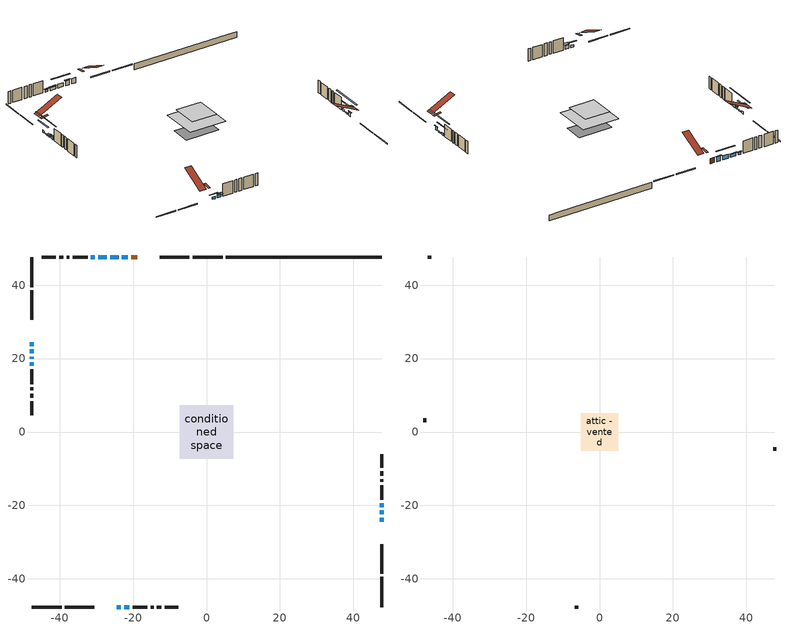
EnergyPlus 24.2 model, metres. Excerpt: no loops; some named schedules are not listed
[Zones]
conditioned space
 floor outside (Floor1 construction): -0.3,-0.3 -0.3,0.3 0.3,0.3 0.3,-0.3 z0.45
 floor adiabatic (AdiabaticFloorConstruction): -7.3,-7.3 -7.3,7.3 7.3,7.3 7.3,-7.3 z2.89
 floor foundation (Slab1 construction): -6.73,-3.86 -6.73,3.86 6.73,3.86 6.73,-3.86 z-1.91
 wall outside (RimJoist1 construction): 4.37,47.67 -3.8,47.67 / -47.67,-47.67 -39.5,-47.67 / -47.67,47.67 -47.67,39.5 / 47.67,-47.67 47.67,-39.5 z0.45:0.75
 wall outside (RimJoist2 construction): -4.73,47.67 -12.67,47.67 / -38.57,-47.67 -30.62,-47.67 / -47.67,38.57 -47.67,30.62 / 47.67,-38.57 47.67,-30.62 z0.45:0.75
 wall outside (AdiabaticWallConstruction 1): -18.87,47.67 -20.54,47.67 z0.45:2.48
 wall outside (AdiabaticWallConstruction): 47.67,-24.43 47.67,-23.36 / -47.67,19.05 -47.67,17.98 z0.45:1.77; -47.67,24.43 -47.67,23.41 / -47.67,20.49 -47.67,19.98 / 47.67,-20.44 47.67,-19.42 / -24.43,-47.67 -23.36,-47.67 / -30.4,47.67 -31.47,47.67 z0.45:1.31; -47.67,22.48 -47.67,21.42 / 47.67,-22.43 47.67,-21.36 z0.45:0.96; -21.47,47.67 -23.04,47.67 z0.45:2.28; -23.97,47.67 -26.26,47.67 z0.45:1.97; -27.19,47.67 -29.47,47.67 z0.45:1.52; -22.43,-47.67 -21.01,-47.67 z0.45:1.87
 wall outside (Wall1 construction): -32.4,47.67 -36.39,47.67 / -20.08,-47.67 -16.08,-47.67 / -47.67,17.05 -47.67,13.06 / 47.67,-18.49 47.67,-14.5 z0.45:5.33
 wall outside (Wall2 construction): -37.32,47.67 -38.05,47.67 / -15.15,-47.67 -14.43,-47.67 / -47.67,12.13 -47.67,11.41 / 47.67,-13.57 47.67,-12.84 z0.45:5.33
 wall outside (Wall3 construction): -38.98,47.67 -40.16,47.67 / -13.5,-47.67 -12.32,-47.67 / -47.67,10.48 -47.67,9.29 / 47.67,-11.91 47.67,-10.73 z0.45:5.33
 wall outside (Wall4 construction): -41.09,47.67 -44.84,47.67 / -11.39,-47.67 -7.64,-47.67 / -47.67,8.36 -47.67,4.62 / 47.67,-9.8 47.67,-6.05 z0.45:5.33
 wall foundation (FoundationWall1 construction): 5.3,47.67,-1.91 5.3,47.67,0.45 43.43,47.67,0.45 43.43,47.67,0.32 47.67,47.67,0.32 47.67,47.67,-1.91
 window (WindowConstruction): 47.67,-24.43 47.67,-23.36 z0.45:1.77
 window (WindowConstruction 9): -47.67,24.43 -47.67,23.41 z0.45:1.31
 window (WindowConstruction 10): -47.67,22.48 -47.67,21.42 z0.45:0.96
 window (WindowConstruction 11): -47.67,20.49 -47.67,19.98 z0.45:1.31
 window (WindowConstruction 12): 47.67,-22.43 47.67,-21.36 z0.45:0.96
 window (WindowConstruction 1): 47.67,-20.44 47.67,-19.42 z0.45:1.31
 window (WindowConstruction 2): -21.47,47.67 -23.04,47.67 z0.45:2.28
 window (WindowConstruction 3): -23.97,47.67 -26.26,47.67 z0.45:1.97
 window (WindowConstruction 4): -24.43,-47.67 -23.36,-47.67 z0.45:1.31
 window (WindowConstruction 5): -47.67,19.05 -47.67,17.98 z0.45:1.77
 window (WindowConstruction 6): -27.19,47.67 -29.47,47.67 z0.45:1.52
 window (WindowConstruction 7): -30.4,47.67 -31.47,47.67 z0.45:1.31
 window (WindowConstruction 8): -22.43,-47.67 -21.01,-47.67 z0.45:1.87
 door (Door): -18.87,47.67 -20.54,47.67 z0.45:2.48
 ceiling adiabatic (AdiabaticFloorConstruction): 7.3,-7.3 7.3,7.3 -7.3,7.3 -7.3,-7.3 z2.89
 roof outside (Roof2 construction): -17.94,47.67,5.33 -17.94,44.77,5.81 -17.21,44.77,5.81 -17.21,47.67,5.33; -25.36,-47.67,5.33 -25.36,-44.77,5.81 -26.09,-44.77,5.81 -26.09,-47.67,5.33; -47.67,25.36,5.33 -44.77,25.36,5.81 -44.77,26.09,5.81 -47.67,26.09,5.33; 47.67,-25.36,5.33 44.77,-25.36,5.81 44.77,-26.09,5.81 47.67,-26.09,5.33
attic - vented
 floor to conditioned space (Floor2 construction Reversed): -5.06,-5.06 -5.06,5.06 5.06,5.06 5.06,-5.06 z5.33
 wall outside (Wall5 construction): -45.76,47.67 -46.74,47.67 / -6.71,-47.67 -5.73,-47.67 / -47.67,3.69 -47.67,2.71 / 47.67,-5.12 47.67,-4.15 z0.45:5.33
 roof outside (Roof1 construction): -16.28,47.67,5.33 -16.28,38.1,10.11 -13.6,38.1,10.11 -13.6,47.67,5.33; -27.02,-47.67,5.33 -27.02,-38.1,10.11 -29.69,-38.1,10.11 -29.69,-47.67,5.33; -47.67,27.02,5.33 -38.1,27.02,10.11 -38.1,29.69,10.11 -47.67,29.69,5.33; 47.67,-27.02,5.33 38.1,-27.02,10.11 38.1,-29.69,10.11 47.67,-29.69,5.33
shading: 47.67,-23.06 47.67,-24.73 47.97,-24.73 47.97,-23.06 z2.07; -47.67,20.67 -47.67,27.17 -47.97,27.17 -47.97,20.67 z4.05; -47.67,15.63 -47.67,28.27 -47.97,28.27 -47.97,15.63 z6.75; -47.67,19.68 -47.67,20.79 -47.97,20.79 -47.97,19.68 z1.61; 47.67,-15.57 47.67,-28.22 47.97,-28.22 47.97,-15.57 z6.75; 47.67,-16.68 47.67,-23.18 47.97,-23.18 47.97,-16.68 z4.05; -23.34,47.67 -21.17,47.67 -21.17,47.97 -23.34,47.97 z2.58; -29,47.67 -21.23,47.67 -21.23,47.97 -29,47.97 z4.71; -22.14,-47.67 -25.65,-47.67 -25.65,-47.97 -22.14,-47.97 z2.53; -47.67,17.68 -47.67,19.35 -47.97,19.35 -47.97,17.68 z2.07; -29.77,47.67 -26.89,47.67 -26.89,47.97 -29.77,47.97 z1.82; -31.77,47.67 -30.1,47.67 -30.1,47.97 -31.77,47.97 z1.61; -20.71,-47.67 -22.73,-47.67 -22.73,-48.89 -20.71,-48.89 z2.17
[Building]
Building 1: Terrain=Suburbs
[Site:Location]
Ottawa Intl AP_ON: Latitude {deg}=45.32; Longitude {deg}=-75.67; Time Zone {hr}=-5; Elevation {m}=115; Keep Site Location Information=Yes
[Site:GroundTemperature:Shallow]
1.18808, -1.19398, -1.38475, -0.254337, 4.28362, 8.80044, 12.7163, 15.1969, 15.4076, 13.3901, 9.57408, 5.19582
[Site:WaterMainsTemperature]
Calculation Method=Schedule; Temperature Schedule=mains temperature schedule
[Material] Roughness=Rough; Thermal Absorptance=0.9
Name | Thickness {m} | Conductivity {W/m-K} | Density {kg/m3} | Specific Heat {J/kg-K} | Solar Absorptance | Visible Absorptance
asphalt or fiberglass shingles | 0.00635 | 0.162714 | 1121.4 | 1465.45 | 0.4 | 0.4
ceiling loosefill ins | 0.254 | 0.0480833 | 16.02 | 1046.75 | 0.7 | 0.7
ceiling stud and cavity | 0.1397 | 0.288496 | 65.682 | 1177.47 | 0.7 | 0.7
concrete 4.0 in. | 0.1016 | 1.803125 | 2242.8 | 837.4 | 0.7 | 0.7
concrete 8.0 in. | 0.2032 | 1.803125 | 2242.8 | 837.4 | 0.7 | 0.7
door material | 0.04445 | 0.327969 | 512.64 | 1214.23 | 0.7 | 0.7
exterior vertical ins | 0.0460229 | 0.029427 | 32.04 | 1214.23 | 0.7 | 0.7
floor covering | 0.0127 | 0.0433444 | 54.468 | 1339.84 | 0.6 | 0.6
floor rigid ins; roof rigid ins | 0.103632 | 0.029427 | 32.04 | 1214.23 | 0.7 | 0.7
floor rigid ins 1; wall rigid ins 1 | 0.512978 | 0.029427 | 32.04 | 1214.23 | 0.7 | 0.7
floor stud and cavity | 0.1397 | 0.14062 | 92.3553 | 1139.71 | 0.7 | 0.7
floor stud and cavity 1 | 0.1397 | 1.75129 | 37.0049 | 1207.88 | 0.7 | 0.7
furniture material conditioned space 1 | 0.1524 | 0.115458 | 640.8 | 1214.23 | 0.6 | 0.6
gypsum board | 0.0127 | 0.160291 | 801 | 837.4 | 0.6 | 0.6
gypsum board 1 | 0.0127 | 0.160291 | 801 | 837.4 | 0.7 | 0.7
osb sheathing 0.5 in. | 0.0127 | 0.115458 | 512.64 | 1214.23 | 0.7 | 0.7
osb sheathing 0.75 in. | 0.01905 | 0.115458 | 512.64 | 1214.23 | 0.7 | 0.7
osb sheathing 2.0 in. | 0.0508 | 0.115458 | 512.64 | 1214.23 | 0.7 | 0.7
rim joist rigid ins; wall rigid ins | 0.051816 | 0.029427 | 32.04 | 1214.23 | 0.7 | 0.7
rim joist stud and cavity | 0.0508 | 0.0405436 | 125.044 | 1163.47 | 0.6 | 0.6
rim joist stud and cavity 1 | 0.0508 | 0.0402607 | 125.044 | 1163.47 | 0.6 | 0.6
roof stud and cavity | 0.2032 | 0.356106 | 78.34581 | 1123.46 | 0.7 | 0.7
wall stud and cavity | 0.1397 | 0.164946 | 139.0536 | 1170.24 | 0.7 | 0.7
wall stud and cavity 1 | 0.1397 | 0.288511 | 139.0536 | 1170.24 | 0.7 | 0.7
wall stud and cavity 2 | 0.1397 | 0.213854 | 139.0536 | 1170.24 | 0.7 | 0.7
wall stud and cavity 3 | 0.1397 | 0.224124 | 139.0536 | 1170.24 | 0.7 | 0.7
wall stud and cavity 4 | 0.0889 | 6.9971 | 50.32683 | 1063.81 | 0.6 | 0.6
wall stud and cavity 5 | 0.0889 | 0.380278 | 52.3479 | 1209.89 | 0.7 | 0.7
wall stud and cavity 6 | 0.0889 | 0.391764 | 83.0341 | 1211.67 | 0.7 | 0.7
wood siding | 0.0254 | 0.102417 | 544.68 | 1172.36 | 0.4 | 0.4
wood siding 1 | 0.00254 | 0.102417 | 544.68 | 1172.36 | 0.4 | 0.4
wood siding 2; wood siding 3; wood siding 4 | 0.0254 | 0.102417 | 544.68 | 1172.36 | 0.7 | 0.7
[WindowMaterial:SimpleGlazingSystem]
Name | U-Factor {W/m2-K} | Solar Heat Gain Coefficient
WindowMaterial | 2.9236 | 0.66
WindowMaterial 1 | 2.94802 | 0.64
WindowMaterial 2 | 2.89237 | 0.69
WindowMaterial 3 | 2.8867 | 0.7
WindowMaterial 4 | 2.94631 | 0.64
WindowMaterial 5 | 2.906 | 0.68
WindowMaterial 6 | 2.99117 | 0.6
WindowMaterial 7 | 2.99742 | 0.59
[Construction]
AdiabaticFloorConstruction: floor stud and cavity 1, floor rigid ins 1, osb sheathing 0.75 in., floor covering
AdiabaticWallConstruction: wood siding 3, wall rigid ins 1, wall stud and cavity 5, gypsum board
AdiabaticWallConstruction 1: wood siding 4, wall rigid ins 1, wall stud and cavity 5, gypsum board
Door: door material
Floor1 construction: floor stud and cavity, floor rigid ins, osb sheathing 0.75 in., floor covering
Floor2 construction Reversed: gypsum board, ceiling stud and cavity, ceiling loosefill ins
FoundationWall1 construction: concrete 8.0 in., gypsum board 1
furniture construction conditioned space 1: furniture material conditioned space 1
PartitionWallConstruction: gypsum board, wall stud and cavity 6, gypsum board
RimJoist1 construction: wood siding 2, rim joist rigid ins, osb sheathing 2.0 in., rim joist stud and cavity
RimJoist2 construction: wood siding 2, rim joist rigid ins, osb sheathing 2.0 in., rim joist stud and cavity 1
Roof1 construction: asphalt or fiberglass shingles
Roof2 construction: asphalt or fiberglass shingles, roof rigid ins, osb sheathing 0.75 in., roof stud and cavity, gypsum board
Slab1 construction: concrete 4.0 in.
Wall1 construction: wood siding, wall rigid ins, osb sheathing 0.5 in., wall stud and cavity, gypsum board
Wall2 construction: wood siding, wall rigid ins, osb sheathing 0.5 in., wall stud and cavity 1, gypsum board
Wall3 construction: wood siding, wall rigid ins, osb sheathing 0.5 in., wall stud and cavity 2, gypsum board
Wall4 construction: wood siding, wall rigid ins, osb sheathing 0.5 in., wall stud and cavity 3, gypsum board
Wall5 construction: wood siding 1, wall stud and cavity 4
WindowConstruction; WindowConstruction 5: WindowMaterial
WindowConstruction 1; WindowConstruction 9: WindowMaterial 1
WindowConstruction 10; WindowConstruction 12: WindowMaterial 6
WindowConstruction 11: WindowMaterial 7
WindowConstruction 2: WindowMaterial 2
WindowConstruction 3: WindowMaterial 3
WindowConstruction 4; WindowConstruction 7: WindowMaterial 4
WindowConstruction 6; WindowConstruction 8: WindowMaterial 5
[Zone] Multiplier=1; Part of Total Floor Area=Yes
Name | Volume {m3}
attic - vented | 77.2689
conditioned space | 812
[Space]
Name | Zone | Volume {m3}
attic - vented 1 | attic - vented | 77.2689
conditioned space 1 | conditioned space | 812
[ZoneInfiltration:EffectiveLeakageArea]
infil attic - vented 1: Zone or Space=attic - vented 1; Schedule=Always On Discrete; Effective Air Leakage Area {cm2}=4312.84; Stack Coefficient=0.000671921; Wind Coefficient=1.75138e-05
[ZoneMixing]
whole house fan mix: Zone or Space=attic - vented; Schedule=Always On Continuous; Design Flow Rate Calculation Method=Flow/Zone; Design Flow Rate {m3/s}=0; Source Zone or Space=conditioned space
[SurfaceProperty:ExposedFoundationPerimeter]
Slab1: Exposed Perimeter Calculation Method=TotalExposedPerimeter; Total Exposed Perimeter {m}=42.367
[InternalMass] Zone or ZoneList=conditioned space; Space or SpaceList=conditioned space 1
Name | Construction | Surface Area {m2}
furniture mass conditioned space 1 | furniture construction conditioned space 1 | 126.892
partition wall mass | PartitionWallConstruction | 317.23
[Lights]
interior lighting: Zone or ZoneList or Space or SpaceList=conditioned space 1; Schedule=interior lighting schedule; Design Level Calculation Method=LightingLevel; Lighting Level {W}=343.2; Return Air Fraction=0; Fraction Radiant=0.6; Fraction Visible=0.2; Fraction Replaceable=1
[People]
occupants: Zone or ZoneList or Space or SpaceList=conditioned space 1; Number of People Schedule=occupants schedule; Number of People Calculation Method=People; Number of People=3; Fraction Radiant=0.314171; Sensible Heat Fraction=0.56303; Activity Level Schedule=occupants activity schedule; Carbon Dioxide Generation Rate {m3/s-W}=0; Enable ASHRAE 55 Comfort Warnings=No; Mean Radiant Temperature Calculation Type=EnclosureAveraged
[ElectricEquipment] Zone or ZoneList or Space or SpaceList=conditioned space 1; Design Level Calculation Method=EquipmentLevel
Name | Schedule | Design Level {W} | Fraction Latent | Fraction Radiant | Fraction Lost
clothes dryer | clothes dryer schedule | 140.772 | 0.015 | 0.081 | 0.85
clothes washer | clothes washer schedule | 32.1985 | 0.03 | 0.162 | 0.7
cooking range | cooking range schedule | 215.147 | 0.08 | 0.432 | 0.2
dishwasher | dishwasher schedule | 66.8632 | 0.3 | 0.18 | 0.4
fridge | fridge schedule | 72.9452 | 0 | 0.6 | 0
mech vent bath fan 0 | mech vent bath fan 0 schedule | 50.2 | 0 | 0 | 1
mech vent bath fan 1 | mech vent bath fan 1 schedule | 50.2 | 0 | 0 | 1
mech vent bath fan 2 | mech vent bath fan 2 schedule | 50.2 | 0 | 0 | 1
mech vent house fan | mech vent house fan schedule | 19.9167 | 0 | 0 | 0.5
mech vent house fan cfis | mech vent house fan cfis schedule | 0 | 0 | 0 | 0
mech vent range fan 0 | mech vent range fan 0 schedule | 57 | 0 | 0 | 1
misc plug loads | misc plug loads schedule | 494.7 | 0.045 | 0.513 | 0.1
whole house fan | Always On Discrete | 0 | 0 | 0 | 1
[OtherEquipment] Zone or ZoneList or Space or SpaceList=conditioned space 1; Design Level Calculation Method=EquipmentLevel
Name | Fuel Type | Schedule | Design Level {W} | Fraction Latent | Fraction Radiant | Fraction Lost
clothes dryer 1 | Electricity | clothes dryer schedule | 0 | 0.015 | 0.081 | 0.85
cooking range 1 | Electricity | cooking range schedule | 0 | 0.08 | 0.432 | 0.2
general water use latent | None | general water use schedule | 62.594 | 1 | 0 | 0
general water use sensible | None | general water use schedule | -61.6891 | 0 | 0.6 | 0
mech vent house fan latent load | None | Always On Discrete | 0 | 1 | 0 | 0
mech vent house fan sensible load | None | Always On Discrete | 0 | 0 | 0 | 0
water heater energy adjustment1 | NaturalGas | Always On Discrete | 0.01 | 0 | 0 | 1
[ZoneInfiltration:DesignFlowRate] Zone or ZoneList or Space or SpaceList=conditioned space 1; Schedule=Always On Discrete; Design Flow Rate Calculation Method=Flow/Zone; Design Flow Rate {m3/s}=0
infil flow; natural vent flow; whole house fan flow
[Foundation:Kiva]
Foundation Kiva 1: Initial Indoor Air Temperature {C}=18; Wall Height Above Grade {m}=0.450007; Wall Depth Below Slab {m}=0.2032; Custom Block Material Name 1=exterior vertical ins; Custom Block Depth 1 {m}=2.36001; Custom Block X Position 1 {m}=0.2159; Custom Block Z Position 1 {m}=0
[Foundation:Kiva:Settings]
Soil Conductivity {W/m-K}=0.849921; Soil Density {kg/m3}=1842.3; Soil Specific Heat {J/kg-K}=418.7; Ground Solar Absorptivity=0.9; Ground Thermal Absorptivity=0.9; Ground Surface Roughness {m}=0.03; Far-Field Width {m}=40; Deep-Ground Boundary Condition=ZeroFlux; Deep-Ground Depth {m}=40; Minimum Cell Dimension {m}=0.2; Maximum Cell Growth Coefficient=3; Simulation Timestep=Timestep
[Exterior:Lights]
exterior lighting: Schedule=exterior lighting schedule; Design Level {W}=75.6
[Schedule:Constant]
Name | Hourly Value
Always On Continuous; mech vent house fan schedule; mech vent house fan cfis schedule; Always On Discrete | 1
occupants activity schedule | 117.228
fridge schedule | 0
[Schedule:Week:Daily]
interior lighting schedule Week Rule - Jan1-Jan27: interior lighting schedule day, interior lighting schedule day, interior lighting schedule day, interior lighting schedule day, interior lighting schedule day, interior lighting schedule day, interior lighting schedule day, interior lighting schedule default day, interior lighting schedule default day, interior lighting schedule default day, interior lighting schedule default day, interior lighting schedule default day
interior lighting schedule Week Rule - Jan28-Feb3: interior lighting schedule day, interior lighting schedule day, interior lighting schedule day, interior lighting schedule day, interior lighting schedule day 1, interior lighting schedule day 1, interior lighting schedule day 1, interior lighting schedule default day, interior lighting schedule default day, interior lighting schedule default day, interior lighting schedule default day, interior lighting schedule default day
interior lighting schedule Week Rule - Feb4-Feb24: interior lighting schedule day 1, interior lighting schedule day 1, interior lighting schedule day 1, interior lighting schedule day 1, interior lighting schedule day 1, interior lighting schedule day 1, interior lighting schedule day 1, interior lighting schedule default day, interior lighting schedule default day, interior lighting schedule default day, interior lighting schedule default day, interior lighting schedule default day
interior lighting schedule Week Rule - Feb25-Mar3: interior lighting schedule day 1, interior lighting schedule day 1, interior lighting schedule day 1, interior lighting schedule day 1, interior lighting schedule day 2, interior lighting schedule day 2, interior lighting schedule day 2, interior lighting schedule default day, interior lighting schedule default day, interior lighting schedule default day, interior lighting schedule default day, interior lighting schedule default day
interior lighting schedule Week Rule - Mar4-Mar31: interior lighting schedule day 2, interior lighting schedule day 2, interior lighting schedule day 2, interior lighting schedule day 2, interior lighting schedule day 2, interior lighting schedule day 2, interior lighting schedule day 2, interior lighting schedule default day, interior lighting schedule default day, interior lighting schedule default day, interior lighting schedule default day, interior lighting schedule default day
interior lighting schedule Week Rule - Apr1-Apr28: interior lighting schedule day 3, interior lighting schedule day 3, interior lighting schedule day 3, interior lighting schedule day 3, interior lighting schedule day 3, interior lighting schedule day 3, interior lighting schedule day 3, interior lighting schedule default day, interior lighting schedule default day, interior lighting schedule default day, interior lighting schedule default day, interior lighting schedule default day
interior lighting schedule Week Rule - Apr29-May5: interior lighting schedule day 3, interior lighting schedule day 3, interior lighting schedule day 4, interior lighting schedule day 4, interior lighting schedule day 4, interior lighting schedule day 4, interior lighting schedule day 4, interior lighting schedule default day, interior lighting schedule default day, interior lighting schedule default day, interior lighting schedule default day, interior lighting schedule default day
interior lighting schedule Week Rule - May6-May26: interior lighting schedule day 4, interior lighting schedule day 4, interior lighting schedule day 4, interior lighting schedule day 4, interior lighting schedule day 4, interior lighting schedule day 4, interior lighting schedule day 4, interior lighting schedule default day, interior lighting schedule default day, interior lighting schedule default day, interior lighting schedule default day, interior lighting schedule default day
interior lighting schedule Week Rule - May27-Jun2: interior lighting schedule day 4, interior lighting schedule day 4, interior lighting schedule day 4, interior lighting schedule day 4, interior lighting schedule day 4, interior lighting schedule day 5, interior lighting schedule day 5, interior lighting schedule default day, interior lighting schedule default day, interior lighting schedule default day, interior lighting schedule default day, interior lighting schedule default day
interior lighting schedule Week Rule - Jun3-Jun30: interior lighting schedule day 5, interior lighting schedule day 5, interior lighting schedule day 5, interior lighting schedule day 5, interior lighting schedule day 5, interior lighting schedule day 5, interior lighting schedule day 5, interior lighting schedule default day, interior lighting schedule default day, interior lighting schedule default day, interior lighting schedule default day, interior lighting schedule default day
interior lighting schedule Week Rule - Jul1-Jul28: interior lighting schedule day 6, interior lighting schedule day 6, interior lighting schedule day 6, interior lighting schedule day 6, interior lighting schedule day 6, interior lighting schedule day 6, interior lighting schedule day 6, interior lighting schedule default day, interior lighting schedule default day, interior lighting schedule default day, interior lighting schedule default day, interior lighting schedule default day
interior lighting schedule Week Rule - Jul29-Aug4: interior lighting schedule day 6, interior lighting schedule day 6, interior lighting schedule day 6, interior lighting schedule day 7, interior lighting schedule day 7, interior lighting schedule day 7, interior lighting schedule day 7, interior lighting schedule default day, interior lighting schedule default day, interior lighting schedule default day, interior lighting schedule default day, interior lighting schedule default day
interior lighting schedule Week Rule - Aug5-Aug25: interior lighting schedule day 7, interior lighting schedule day 7, interior lighting schedule day 7, interior lighting schedule day 7, interior lighting schedule day 7, interior lighting schedule day 7, interior lighting schedule day 7, interior lighting schedule default day, interior lighting schedule default day, interior lighting schedule default day, interior lighting schedule default day, interior lighting schedule default day
interior lighting schedule Week Rule - Aug26-Sep1: interior lighting schedule day 7, interior lighting schedule day 7, interior lighting schedule day 7, interior lighting schedule day 7, interior lighting schedule day 7, interior lighting schedule day 7, interior lighting schedule day 8, interior lighting schedule default day, interior lighting schedule default day, interior lighting schedule default day, interior lighting schedule default day, interior lighting schedule default day
interior lighting schedule Week Rule - Sep2-Sep29: interior lighting schedule day 8, interior lighting schedule day 8, interior lighting schedule day 8, interior lighting schedule day 8, interior lighting schedule day 8, interior lighting schedule day 8, interior lighting schedule day 8, interior lighting schedule default day, interior lighting schedule default day, interior lighting schedule default day, interior lighting schedule default day, interior lighting schedule default day
interior lighting schedule Week Rule - Sep30-Oct6: interior lighting schedule day 8, interior lighting schedule day 9, interior lighting schedule day 9, interior lighting schedule day 9, interior lighting schedule day 9, interior lighting schedule day 9, interior lighting schedule day 9, interior lighting schedule default day, interior lighting schedule default day, interior lighting schedule default day, interior lighting schedule default day, interior lighting schedule default day
interior lighting schedule Week Rule - Oct7-Oct27: interior lighting schedule day 9, interior lighting schedule day 9, interior lighting schedule day 9, interior lighting schedule day 9, interior lighting schedule day 9, interior lighting schedule day 9, interior lighting schedule day 9, interior lighting schedule default day, interior lighting schedule default day, interior lighting schedule default day, interior lighting schedule default day, interior lighting schedule default day
interior lighting schedule Week Rule - Oct28-Nov3: interior lighting schedule day 9, interior lighting schedule day 9, interior lighting schedule day 9, interior lighting schedule day 9, interior lighting schedule day 10, interior lighting schedule day 10, interior lighting schedule day 10, interior lighting schedule default day, interior lighting schedule default day, interior lighting schedule default day, interior lighting schedule default day, interior lighting schedule default day
interior lighting schedule Week Rule - Nov4-Nov24: interior lighting schedule day 10, interior lighting schedule day 10, interior lighting schedule day 10, interior lighting schedule day 10, interior lighting schedule day 10, interior lighting schedule day 10, interior lighting schedule day 10, interior lighting schedule default day, interior lighting schedule default day, interior lighting schedule default day, interior lighting schedule default day, interior lighting schedule default day
interior lighting schedule Week Rule - Nov25-Dec1: interior lighting schedule day 10, interior lighting schedule day 10, interior lighting schedule day 10, interior lighting schedule day 10, interior lighting schedule day 10, interior lighting schedule day 10, interior lighting schedule day 11, interior lighting schedule default day, interior lighting schedule default day, interior lighting schedule default day, interior lighting schedule default day, interior lighting schedule default day
interior lighting schedule Week Rule - Dec2-Dec31: interior lighting schedule day 11, interior lighting schedule day 11, interior lighting schedule day 11, interior lighting schedule day 11, interior lighting schedule day 11, interior lighting schedule day 11, interior lighting schedule day 11, interior lighting schedule default day, interior lighting schedule default day, interior lighting schedule default day, interior lighting schedule default day, interior lighting schedule default day
occupants schedule Week Rule - Jan1-Dec31: occupants schedule day, occupants schedule day, occupants schedule day, occupants schedule day, occupants schedule day, occupants schedule day, occupants schedule day, occupants schedule default day, occupants schedule default day, occupants schedule default day, occupants schedule default day, occupants schedule default day
clothes dryer schedule Week Rule - Jan1-Dec31: clothes dryer schedule day, clothes dryer schedule day, clothes dryer schedule day, clothes dryer schedule day, clothes dryer schedule day, clothes dryer schedule day, clothes dryer schedule day, clothes dryer schedule default day, clothes dryer schedule default day, clothes dryer schedule default day, clothes dryer schedule default day, clothes dryer schedule default day
clothes washer schedule Week Rule - Jan1-Dec31: clothes washer schedule day, clothes washer schedule day, clothes washer schedule day, clothes washer schedule day, clothes washer schedule day, clothes washer schedule day, clothes washer schedule day, clothes washer schedule default day, clothes washer schedule default day, clothes washer schedule default day, clothes washer schedule default day, clothes washer schedule default day
cooking range schedule Week Rule - Jan1-Dec31: cooking range schedule day, cooking range schedule day, cooking range schedule day, cooking range schedule day, cooking range schedule day, cooking range schedule day, cooking range schedule day, cooking range schedule default day, cooking range schedule default day, cooking range schedule default day, cooking range schedule default day, cooking range schedule default day
dishwasher schedule Week Rule - Jan1-Dec31: dishwasher schedule day, dishwasher schedule day, dishwasher schedule day, dishwasher schedule day, dishwasher schedule day, dishwasher schedule day, dishwasher schedule day, dishwasher schedule default day, dishwasher schedule default day, dishwasher schedule default day, dishwasher schedule default day, dishwasher schedule default day
mech vent bath fan 0 schedule Week Rule - Jan1-Dec31: mech vent bath fan 0 schedule day, mech vent bath fan 0 schedule day, mech vent bath fan 0 schedule day, mech vent bath fan 0 schedule day, mech vent bath fan 0 schedule day, mech vent bath fan 0 schedule day, mech vent bath fan 0 schedule day, mech vent bath fan 0 schedule default day, mech vent bath fan 0 schedule default day, mech vent bath fan 0 schedule default day, mech vent bath fan 0 schedule default day, mech vent bath fan 0 schedule default day
mech vent bath fan 1 schedule Week Rule - Jan1-Dec31: mech vent bath fan 1 schedule day, mech vent bath fan 1 schedule day, mech vent bath fan 1 schedule day, mech vent bath fan 1 schedule day, mech vent bath fan 1 schedule day, mech vent bath fan 1 schedule day, mech vent bath fan 1 schedule day, mech vent bath fan 1 schedule default day, mech vent bath fan 1 schedule default day, mech vent bath fan 1 schedule default day, mech vent bath fan 1 schedule default day, mech vent bath fan 1 schedule default day
mech vent bath fan 2 schedule Week Rule - Jan1-Dec31: mech vent bath fan 2 schedule day, mech vent bath fan 2 schedule day, mech vent bath fan 2 schedule day, mech vent bath fan 2 schedule day, mech vent bath fan 2 schedule day, mech vent bath fan 2 schedule day, mech vent bath fan 2 schedule day, mech vent bath fan 2 schedule default day, mech vent bath fan 2 schedule default day, mech vent bath fan 2 schedule default day, mech vent bath fan 2 schedule default day, mech vent bath fan 2 schedule default day
mech vent range fan 0 schedule Week Rule - Jan1-Dec31: mech vent range fan 0 schedule day, mech vent range fan 0 schedule day, mech vent range fan 0 schedule day, mech vent range fan 0 schedule day, mech vent range fan 0 schedule day, mech vent range fan 0 schedule day, mech vent range fan 0 schedule day, mech vent range fan 0 schedule default day, mech vent range fan 0 schedule default day, mech vent range fan 0 schedule default day, mech vent range fan 0 schedule default day, mech vent range fan 0 schedule default day
misc plug loads schedule Week Rule - Jan1-Dec31: misc plug loads schedule day, misc plug loads schedule day, misc plug loads schedule day, misc plug loads schedule day, misc plug loads schedule day, misc plug loads schedule day, misc plug loads schedule day, misc plug loads schedule default day, misc plug loads schedule default day, misc plug loads schedule default day, misc plug loads schedule default day, misc plug loads schedule default day
general water use schedule Week Rule - Jan1-Dec31: general water use schedule day, general water use schedule day, general water use schedule day, general water use schedule day, general water use schedule day, general water use schedule day, general water use schedule day, general water use schedule default day, general water use schedule default day, general water use schedule default day, general water use schedule default day, general water use schedule default day
exterior lighting schedule Week Rule - Jan1-Jan27: exterior lighting schedule day, exterior lighting schedule day, exterior lighting schedule day, exterior lighting schedule day, exterior lighting schedule day, exterior lighting schedule day, exterior lighting schedule day, exterior lighting schedule default day, exterior lighting schedule default day, exterior lighting schedule default day, exterior lighting schedule default day, exterior lighting schedule default day
exterior lighting schedule Week Rule - Jan28-Feb3: exterior lighting schedule day, exterior lighting schedule day, exterior lighting schedule day, exterior lighting schedule day, exterior lighting schedule day 1, exterior lighting schedule day 1, exterior lighting schedule day 1, exterior lighting schedule default day, exterior lighting schedule default day, exterior lighting schedule default day, exterior lighting schedule default day, exterior lighting schedule default day
exterior lighting schedule Week Rule - Feb4-Feb24: exterior lighting schedule day 1, exterior lighting schedule day 1, exterior lighting schedule day 1, exterior lighting schedule day 1, exterior lighting schedule day 1, exterior lighting schedule day 1, exterior lighting schedule day 1, exterior lighting schedule default day, exterior lighting schedule default day, exterior lighting schedule default day, exterior lighting schedule default day, exterior lighting schedule default day
exterior lighting schedule Week Rule - Feb25-Mar3: exterior lighting schedule day 1, exterior lighting schedule day 1, exterior lighting schedule day 1, exterior lighting schedule day 1, exterior lighting schedule day 2, exterior lighting schedule day 2, exterior lighting schedule day 2, exterior lighting schedule default day, exterior lighting schedule default day, exterior lighting schedule default day, exterior lighting schedule default day, exterior lighting schedule default day
exterior lighting schedule Week Rule - Mar4-Mar31: exterior lighting schedule day 2, exterior lighting schedule day 2, exterior lighting schedule day 2, exterior lighting schedule day 2, exterior lighting schedule day 2, exterior lighting schedule day 2, exterior lighting schedule day 2, exterior lighting schedule default day, exterior lighting schedule default day, exterior lighting schedule default day, exterior lighting schedule default day, exterior lighting schedule default day
exterior lighting schedule Week Rule - Apr1-Apr28: exterior lighting schedule day 3, exterior lighting schedule day 3, exterior lighting schedule day 3, exterior lighting schedule day 3, exterior lighting schedule day 3, exterior lighting schedule day 3, exterior lighting schedule day 3, exterior lighting schedule default day, exterior lighting schedule default day, exterior lighting schedule default day, exterior lighting schedule default day, exterior lighting schedule default day
exterior lighting schedule Week Rule - Apr29-May5: exterior lighting schedule day 3, exterior lighting schedule day 3, exterior lighting schedule day 4, exterior lighting schedule day 4, exterior lighting schedule day 4, exterior lighting schedule day 4, exterior lighting schedule day 4, exterior lighting schedule default day, exterior lighting schedule default day, exterior lighting schedule default day, exterior lighting schedule default day, exterior lighting schedule default day
[Schedule:Year]
interior lighting schedule: interior lighting schedule Week Rule - Jan1-Jan27, 1, 1, 1, 27, interior lighting schedule Week Rule - Jan28-Feb3, 1, 28, 2, 3, interior lighting schedule Week Rule - Feb4-Feb24, 2, 4, 2, 24, interior lighting schedule Week Rule - Feb25-Mar3, 2, 25, 3, 3, interior lighting schedule Week Rule - Mar4-Mar31, 3, 4, 3, 31, interior lighting schedule Week Rule - Apr1-Apr28, 4, 1, 4, 28, interior lighting schedule Week Rule - Apr29-May5, 4, 29, 5, 5, interior lighting schedule Week Rule - May6-May26, 5, 6, 5, 26, interior lighting schedule Week Rule - May27-Jun2, 5, 27, 6, 2, interior lighting schedule Week Rule - Jun3-Jun30, 6, 3, 6, 30, interior lighting schedule Week Rule - Jul1-Jul28, 7, 1, 7, 28, interior lighting schedule Week Rule - Jul29-Aug4, 7, 29, 8, 4, interior lighting schedule Week Rule - Aug5-Aug25, 8, 5, 8, 25, interior lighting schedule Week Rule - Aug26-Sep1, 8, 26, 9, 1, interior lighting schedule Week Rule - Sep2-Sep29, 9, 2, 9, 29, interior lighting schedule Week Rule - Sep30-Oct6, 9, 30, 10, 6, interior lighting schedule Week Rule - Oct7-Oct27, 10, 7, 10, 27, interior lighting schedule Week Rule - Oct28-Nov3, 10, 28, 11, 3, interior lighting schedule Week Rule - Nov4-Nov24, 11, 4, 11, 24, interior lighting schedule Week Rule - Nov25-Dec1, 11, 25, 12, 1, interior lighting schedule Week Rule - Dec2-Dec31, 12, 2, 12, 31
occupants schedule: occupants schedule Week Rule - Jan1-Dec31, 1, 1, 12, 31
clothes dryer schedule: clothes dryer schedule Week Rule - Jan1-Dec31, 1, 1, 12, 31
clothes washer schedule: clothes washer schedule Week Rule - Jan1-Dec31, 1, 1, 12, 31
cooking range schedule: cooking range schedule Week Rule - Jan1-Dec31, 1, 1, 12, 31
dishwasher schedule: dishwasher schedule Week Rule - Jan1-Dec31, 1, 1, 12, 31
mech vent bath fan 0 schedule: mech vent bath fan 0 schedule Week Rule - Jan1-Dec31, 1, 1, 12, 31
mech vent bath fan 1 schedule: mech vent bath fan 1 schedule Week Rule - Jan1-Dec31, 1, 1, 12, 31
mech vent bath fan 2 schedule: mech vent bath fan 2 schedule Week Rule - Jan1-Dec31, 1, 1, 12, 31
mech vent range fan 0 schedule: mech vent range fan 0 schedule Week Rule - Jan1-Dec31, 1, 1, 12, 31
misc plug loads schedule: misc plug loads schedule Week Rule - Jan1-Dec31, 1, 1, 12, 31
general water use schedule: general water use schedule Week Rule - Jan1-Dec31, 1, 1, 12, 31
exterior lighting schedule: exterior lighting schedule Week Rule - Jan1-Jan27, 1, 1, 1, 27, exterior lighting schedule Week Rule - Jan28-Feb3, 1, 28, 2, 3, exterior lighting schedule Week Rule - Feb4-Feb24, 2, 4, 2, 24, exterior lighting schedule Week Rule - Feb25-Mar3, 2, 25, 3, 3, exterior lighting schedule Week Rule - Mar4-Mar31, 3, 4, 3, 31, exterior lighting schedule Week Rule - Apr1-Apr28, 4, 1, 4, 28, exterior lighting schedule Week Rule - Apr29-May5, 4, 29, 5, 5, exterior lighting schedule Week Rule - May6-May26, 5, 6, 5, 26, exterior lighting schedule Week Rule - May27-Jun2, 5, 27, 6, 2, exterior lighting schedule Week Rule - Jun3-Jun30, 6, 3, 6, 30, exterior lighting schedule Week Rule - Jul1-Jul28, 7, 1, 7, 28, exterior lighting schedule Week Rule - Jul29-Aug4, 7, 29, 8, 4, exterior lighting schedule Week Rule - Aug5-Aug25, 8, 5, 8, 25, exterior lighting schedule Week Rule - Aug26-Sep1, 8, 26, 9, 1, exterior lighting schedule Week Rule - Sep2-Sep29, 9, 2, 9, 29, exterior lighting schedule Week Rule - Sep30-Oct6, 9, 30, 10, 6, exterior lighting schedule Week Rule - Oct7-Oct27, 10, 7, 10, 27, exterior lighting schedule Week Rule - Oct28-Nov3, 10, 28, 11, 3, exterior lighting schedule Week Rule - Nov4-Nov24, 11, 4, 11, 24, exterior lighting schedule Week Rule - Nov25-Dec1, 11, 25, 12, 1, exterior lighting schedule Week Rule - Dec2-Dec31, 12, 2, 12, 31
[Schedule:Compact]
mains temperature schedule: Through: 01/01, For: AllDays, Until: 24:00, 5.98056, Through: 01/02, For: AllDays, Until: 24:00, 5.90111, Through: 01/03, For: AllDays, Until: 24:00, 5.82222, Through: 01/04, For: AllDays, Until: 24:00, 5.74556, Through: 01/05, For: AllDays, Until: 24:00, 5.66944, Through: 01/06, For: AllDays, Until: 24:00, 5.595, Through: 01/07, For: AllDays, Until: 24:00, 5.52222, Through: 01/08, For: AllDays, Until: 24:00, 5.45, Through: 01/09, For: AllDays, Until: 24:00, 5.38, Through: 01/10, For: AllDays, Until: 24:00, 5.31111, Through: 01/11, For: AllDays, Until: 24:00, 5.24333, Through: 01/12, For: AllDays, Until: 24:00, 5.17778, Through: 01/13, For: AllDays, Until: 24:00, 5.11333, Through: 01/14, For: AllDays, Until: 24:00, 5.05, Through: 01/15, For: AllDays, Until: 24:00, 4.98833, Through: 01/16, For: AllDays, Until: 24:00, 4.92889, Through: 01/17, For: AllDays, Until: 24:00, 4.87, Through: 01/18, For: AllDays, Until: 24:00, 4.81333, Through: 01/19, For: AllDays, Until: 24:00, 4.75833, Through: 01/20, For: AllDays, Until: 24:00, 4.70444, Through: 01/21, For: AllDays, Until: 24:00, 4.65278, Through: 01/22, For: AllDays, Until: 24:00, 4.60222, Through: 01/23, For: AllDays, Until: 24:00, 4.55333, Through: 01/24, For: AllDays, Until: 24:00, 4.50667, Through: 01/25, For: AllDays, Until: 24:00, 4.46111, Through: 01/26, For: AllDays, Until: 24:00, 4.41722, Through: 01/27, For: AllDays, Until: 24:00, 4.37556, Through: 01/28, For: AllDays, Until: 24:00, 4.335, Through: 01/29, For: AllDays, Until: 24:00, 4.29667, Through: 01/30, For: AllDays, Until: 24:00, 4.26, Through: 01/31, For: AllDays, Until: 24:00, 4.225, Through: 02/01, For: AllDays, Until: 24:00, 4.19167, Through: 02/02, For: AllDays, Until: 24:00, 4.16, Through: 02/03, For: AllDays, Until: 24:00, 4.13056, Through: 02/04, For: AllDays, Until: 24:00, 4.10278, Through: 02/05, For: AllDays, Until: 24:00, 4.07667, Through: 02/06, For: AllDays, Until: 24:00, 4.05222, Through: 02/07, For: AllDays, Until: 24:00, 4.03, Through: 02/08, For: AllDays, Until: 24:00, 4.00889, Through: 02/09, For: AllDays, Until: 24:00, 3.99056, Through: 02/10, For: AllDays, Until: 24:00, 3.97333, Through: 02/11, For: AllDays, Until: 24:00, 3.95833, Through: 02/12, For: AllDays, Until: 24:00, 3.945, Through: 02/13, For: AllDays, Until: 24:00, 3.93333, Through: 02/14, For: AllDays, Until: 24:00, 3.92389, Through: 02/15, For: AllDays, Until: 24:00, 3.91611, Through: 02/16, For: AllDays, Until: 24:00, 3.91, Through: 02/17, For: AllDays, Until: 24:00, 3.90611, Through: 02/18, For: AllDays, Until: 24:00, 3.90389, Through: 02/19, For: AllDays, Until: 24:00, 3.90389, Through: 02/20, For: AllDays, Until: 24:00, 3.905, Through: 02/21, For: AllDays, Until: 24:00, 3.90889, Through: 02/22, For: AllDays, Until: 24:00, 3.91389, Through: 02/23, For: AllDays, Until: 24:00, 3.92111, Through: 02/24, For: AllDays, Until: 24:00, 3.93, Through: 02/25, For: AllDays, Until: 24:00, 3.94056, Through: 02/26, For: AllDays, Until: 24:00, 3.95333, Through: 02/27, For: AllDays, Until: 24:00, 3.96778, Through: 02/28, For: AllDays, Until: 24:00, 3.98444, Through: 03/01, For: AllDays, Until: 24:00, 4.00278, Through: 03/02, For: AllDays, Until: 24:00, 4.02278, Through: 03/03, For: AllDays, Until: 24:00, 4.04444, Through: 03/04, For: AllDays, Until: 24:00, 4.06833, Through: 03/05, For: AllDays, Until: 24:00, 4.09389, Through: 03/06, For: AllDays, Until: 24:00, 4.12111, Through: 03/07, For: AllDays, Until: 24:00, 4.15, Through: 03/08, For: AllDays, Until: 24:00, 4.18111, Through: 03/09, For: AllDays, Until: 24:00, 4.21333, Through: 03/10, For: AllDays, Until: 24:00, 4.24778, Through: 03/11, For: AllDays, Until: 24:00, 4.28389, Through: 03/12, For: AllDays, Until: 24:00, 4.32222, Through: 03/13, For: AllDays, Until: 24:00, 4.36167, Through: 03/14, For: AllDays, Until: 24:00, 4.40333, Through: 03/15, For: AllDays, Until: 24:00, 4.44611, Through: 03/16, For: AllDays, Until: 24:00, 4.49111, Through: 03/17, For: AllDays, Until: 24:00, 4.53722, Through: 03/18, For: AllDays, Until: 24:00, 4.58556, Through: 03/19, For: AllDays, Until: 24:00, 4.63556, Through: 03/20, For: AllDays, Until: 24:00, 4.68667, Through: 03/21, For: AllDays, Until: 24:00, 4.74, Through: 03/22, For: AllDays, Until: 24:00, 4.79444, Through: 03/23, For: AllDays, Until: 24:00, 4.85111, Through: 03/24, For: AllDays, Until: 24:00, 4.90889, Through: 03/25, For: AllDays, Until: 24:00, 4.96833, Through: 03/26, For: AllDays, Until: 24:00, 5.02944, Through: 03/27, For: AllDays, Until: 24:00, 5.09167, Through: 03/28, For: AllDays, Until: 24:00, 5.15556, Through: 03/29, For: AllDays, Until: 24:00, 5.22111, Through: 03/30, For: AllDays, Until: 24:00, 5.28833, Through: 03/31, For: AllDays, Until: 24:00, 5.35667, Through: 04/01, For: AllDays, Until: 24:00, 5.42667, Through: 04/02, For: AllDays, Until: 24:00, 5.49778, Through: 04/03, For: AllDays, Until: 24:00, 5.57056, Through: 04/04, For: AllDays, Until: 24:00, 5.64444, Through: 04/05, For: AllDays, Until: 24:00, 5.71944, Through: 04/06, For: AllDays, Until: 24:00, 5.79611, Through: 04/07, For: AllDays, Until: 24:00, 5.87444, Through: 04/08, For: AllDays, Until: 24:00, 5.95389, Through: 04/09, For: AllDays, Until: 24:00, 6.03389, Through: 04/10, For: AllDays, Until: 24:00, 6.11611, Through: 04/11, For: AllDays, Until: 24:00, 6.19889, Through: 04/12, For: AllDays, Until: 24:00, 6.28278, Through: 04/13, For: AllDays, Until: 24:00, 6.36833, Through: 04/14, For: AllDays, Until: 24:00, 6.45444, Through: 04/15, For: AllDays, Until: 24:00, 6.54222, Through: 04/16, For: AllDays, Until: 24:00, 6.63056, Through: 04/17, For: AllDays, Until: 24:00, 6.72056, Through: 04/18, For: AllDays, Until: 24:00, 6.81111, Through: 04/19, For: AllDays, Until: 24:00, 6.90278, Through: 04/20, For: AllDays, Until: 24:00, 6.99556, Through: 04/21, For: AllDays, Until: 24:00, 7.08889, Through: 04/22, For: AllDays, Until: 24:00, 7.18333, Through: 04/23, For: AllDays, Until: 24:00, 7.27889, Through: 04/24, For: AllDays, Until: 24:00, 7.375, Through: 04/25, For: AllDays, Until: 24:00, 7.47222, Through: 04/26, For: AllDays, Until: 24:00, 7.57, Through: 04/27, For: AllDays, Until: 24:00, 7.66889, Through: 04/28, For: AllDays, Until: 24:00, 7.76833, Through: 04/29, For: AllDays, Until: 24:00, 7.86833, Through: 04/30, For: AllDays, Until: 24:00, 7.96889, Through: 05/01, For: AllDays, Until: 24:00, 8.07056, Through: 05/02, For: AllDays, Until: 24:00, 8.17278, Through: 05/03, For: AllDays, Until: 24:00, 8.275, Through: 05/04, For: AllDays, Until: 24:00, 8.37833, Through: 05/05, For: AllDays, Until: 24:00, 8.48222, Through: 05/06, For: AllDays, Until: 24:00, 8.58667, Through: 05/07, For: AllDays, Until: 24:00, 8.69111, Through: 05/08, For: AllDays, Until: 24:00, 8.79667, Through: 05/09, For: AllDays, Until: 24:00, 8.90222, Through: 05/10, For: AllDays, Until: 24:00, 9.00833, Through: 05/11, For: AllDays, Until: 24:00, 9.11444, Through: 05/12, For: AllDays, Until: 24:00, 9.22111, Through: 05/13, For: AllDays, Until: 24:00, 9.32778, Through: 05/14, For: AllDays, Until: 24:00, 9.435, Through: 05/15, For: AllDays, Until: 24:00, 9.54278, Through: 05/16, For: AllDays, Until: 24:00, 9.65, Through: 05/17, For: AllDays, Until: 24:00, 9.75778, Through: 05/18, For: AllDays, Until: 24:00, 9.86611, Through: 05/19, For: AllDays, Until: 24:00, 9.97389, Through: 05/20, For: AllDays, Until: 24:00, 10.0822, Through: 05/21, For: AllDays, Until: 24:00, 10.19, Through: 05/22, For: AllDays, Until: 24:00, 10.2983, Through: 05/23, For: AllDays, Until: 24:00, 10.4061, Through: 05/24, For: AllDays, Until: 24:00, 10.5139, Through: 05/25, For: AllDays, Until: 24:00, 10.6222, Through: 05/26, For: AllDays, Until: 24:00, 10.73, Through: 05/27, For: AllDays, Until: 24:00, 10.8372, Through: 05/28, For: AllDays, Until: 24:00, 10.945, Through: 05/29, For: AllDays, Until: 24:00, 11.0517, Through: 05/30, For: AllDays, Until: 24:00, 11.1589, Through: 05/31, For: AllDays, Until: 24:00, 11.2656, Through: 06/01, For: AllDays, Until: 24:00, 11.3717, Through: 06/02, For: AllDays, Until: 24:00, 11.4778, Through: 06/03, For: AllDays, Until: 24:00, 11.5833, Through: 06/04, For: AllDays, Until: 24:00, 11.6883, Through: 06/05, For: AllDays, Until: 24:00, 11.7933, Through: 06/06, For: AllDays, Until: 24:00, 11.8972, Through: 06/07, For: AllDays, Until: 24:00, 12.0011, Through: 06/08, For: AllDays, Until: 24:00, 12.1044, Through: 06/09, For: AllDays, Until: 24:00, 12.2067, Through: 06/10, For: AllDays, Until: 24:00, 12.3089, Through: 06/11, For: AllDays, Until: 24:00, 12.4106, Through: 06/12, For: AllDays, Until: 24:00, 12.5111, Through: 06/13, For: AllDays, Until: 24:00, 12.6111, Through: 06/14, For: AllDays, Until: 24:00, 12.7106, Through: 06/15, For: AllDays, Until: 24:00, 12.8089, Through: 06/16, For: AllDays, Until: 24:00, 12.9067, Through: 06/17, For: AllDays, Until: 24:00, 13.0039, Through: 06/18, For: AllDays, Until: 24:00, 13.1, Through: 06/19, For: AllDays, Until: 24:00, 13.195, Through: 06/20, For: AllDays, Until: 24:00, 13.2894, Through: 06/21, For: AllDays, Until: 24:00, 13.3833, Through: 06/22, For: AllDays, Until: 24:00, 13.4756, Through: 06/23, For: AllDays, Until: 24:00, 13.5672, Through: 06/24, For: AllDays, Until: 24:00, 13.6578, Through: 06/25, For: AllDays, Until: 24:00, 13.7472, Through: 06/26, For: AllDays, Until: 24:00, 13.8356, Through: 06/27, For: AllDays, Until: 24:00, 13.9233, Through: 06/28, For: AllDays, Until: 24:00, 14.0094, Through: 06/29, For: AllDays, Until: 24:00, 14.0944, Through: 06/30, For: AllDays, Until: 24:00, 14.1789, Through: 07/01, For: AllDays, Until: 24:00, 14.2617, Through: 07/02, For: AllDays, Until: 24:00, 14.3433, Through: 07/03, For: AllDays, Until: 24:00, 14.4233, Through: 07/04, For: AllDays, Until: 24:00, 14.5028, Through: 07/05, For: AllDays, Until: 24:00, 14.5806, Through: 07/06, For: AllDays, Until: 24:00, 14.6567, Through: 07/07, For: AllDays, Until: 24:00, 14.7322, Through: 07/08, For: AllDays, Until: 24:00, 14.8061, Through: 07/09, For: AllDays, Until: 24:00, 14.8783, Through: 07/10, For: AllDays, Until: 24:00, 14.9494, Through: 07/11, For: AllDays, Until: 24:00, 15.0194, Through: 07/12, For: AllDays, Until: 24:00, 15.0878, Through: 07/13, For: AllDays, Until: 24:00, 15.1544, Through: 07/14, For: AllDays, Until: 24:00, 15.22, Through: 07/15, For: AllDays, Until: 24:00, 15.2833, Through: 07/16, For: AllDays, Until: 24:00, 15.3461, Through: 07/17, For: AllDays, Until: 24:00, 15.4067, Through: 07/18, For: AllDays, Until: 24:00, 15.4661, Through: 07/19, For: AllDays, Until: 24:00, 15.5239, Through: 07/20, For: AllDays, Until: 24:00, 15.58, Through: 07/21, For: AllDays, Until: 24:00, 15.6344, Through: 07/22, For: AllDays, Until: 24:00, 15.6872, Through: 07/23, For: AllDays, Until: 24:00, 15.7383, Through: 07/24, For: AllDays, Until: 24:00, 15.7883, Through: 07/25, For: AllDays, Until: 24:00, 15.8361, Through: 07/26, For: AllDays, Until: 24:00, 15.8822, Through: 07/27, For: AllDays, Until: 24:00, 15.9272, Through: 07/28, For: AllDays, Until: 24:00, 15.97, Through: 07/29, For: AllDays, Until: 24:00, 16.0111, Through: 07/30, For: AllDays, Until: 24:00, 16.0506, Through: 07/31, For: AllDays, Until: 24:00, 16.0883, Through: 08/01, For: AllDays, Until: 24:00, 16.1244, Through: 08/02, For: AllDays, Until: 24:00, 16.1583, Through: 08/03, For: AllDays, Until: 24:00, 16.1911, Through: 08/04, For: AllDays, Until: 24:00, 16.2217, Through: 08/05, For: AllDays, Until: 24:00, 16.2506, Through: 08/06, For: AllDays, Until: 24:00, 16.2778, Through: 08/07, For: AllDays, Until: 24:00, 16.3028, Through: 08/08, For: AllDays, Until: 24:00, 16.3267, Through: 08/09, For: AllDays, Until: 24:00, 16.3483, Through: 08/10, For: AllDays, Until: 24:00, 16.3678, Through: 08/11, For: AllDays, Until: 24:00, 16.3861, Through: 08/12, For: AllDays, Until: 24:00, 16.4022, Through: 08/13, For: AllDays, Until: 24:00, 16.4167, Through: 08/14, For: AllDays, Until: 24:00, 16.4289, Through: 08/15, For: AllDays, Until: 24:00, 16.4394, Through: 08/16, For: AllDays, Until: 24:00, 16.4483, Through: 08/17, For: AllDays, Until: 24:00, 16.455, Through: 08/18, For: AllDays, Until: 24:00, 16.4606, Through: 08/19, For: AllDays, Until: 24:00, 16.4633, Through: 08/20, For: AllDays, Until: 24:00, 16.465, Through: 08/21, For: AllDays, Until: 24:00, 16.4644, Through: 08/22, For: AllDays, Until: 24:00, 16.4622, Through: 08/23, For: AllDays, Until: 24:00, 16.4578, Through: 08/24, For: AllDays, Until: 24:00, 16.4517, Through: 08/25, For: AllDays, Until: 24:00, 16.4439, Through: 08/26, For: AllDays, Until: 24:00, 16.4339, Through: 08/27, For: AllDays, Until: 24:00, 16.4222, Through: 08/28, For: AllDays, Until: 24:00, 16.4089, Through: 08/29, For: AllDays, Until: 24:00, 16.3933, Through: 08/30, For: AllDays, Until: 24:00, 16.3761, Through: 08/31, For: AllDays, Until: 24:00, 16.3572, Through: 09/01, For: AllDays, Until: 24:00, 16.3361, Through: 09/02, For: AllDays, Until: 24:00, 16.3139, Through: 09/03, For: AllDays, Until: 24:00, 16.2894, Through: 09/04, For: AllDays, Until: 24:00, 16.2628, Through: 09/05, For: AllDays, Until: 24:00, 16.235, Through: 09/06, For: AllDays, Until: 24:00, 16.205, Through: 09/07, For: AllDays, Until: 24:00, 16.1733, Through: 09/08, For: AllDays, Until: 24:00, 16.14, Through: 09/09, For: AllDays, Until: 24:00, 16.1044, Through: 09/10, For: AllDays, Until: 24:00, 16.0678, Through: 09/11, For: AllDays, Until: 24:00, 16.0289, Through: 09/12, For: AllDays, Until: 24:00, 15.9889, Through: 09/13, For: AllDays, Until: 24:00, 15.9467, Through: 09/14, For: AllDays, Until: 24:00, 15.9028, Through: 09/15, For: AllDays, Until: 24:00, 15.8572, Through: 09/16, For: AllDays, Until: 24:00, 15.81, Through: 09/17, For: AllDays, Until: 24:00, 15.7611, Through: 09/18, For: AllDays, Until: 24:00, 15.7106, Through: 09/19, For: AllDays, Until: 24:00, 15.6583, Through: 09/20, For: AllDays, Until: 24:00, 15.6044, Through: 09/21, For: AllDays, Until: 24:00, 15.5489, Through: 09/22, For: AllDays, Until: 24:00, 15.4922, Through: 09/23, For: AllDays, Until: 24:00, 15.4333, Through: 09/24, For: AllDays, Until: 24:00, 15.3733, Through: 09/25, For: AllDays, Until: 24:00, 15.3117, Through: 09/26, For: AllDays, Until: 24:00, 15.2483, Through: 09/27, For: AllDays, Until: 24:00, 15.1839, Through: 09/28, For: AllDays, Until: 24:00, 15.1178, Through: 09/29, For: AllDays, Until: 24:00, 15.05, Through: 09/30, For: AllDays, Until: 24:00, 14.9811, Through: 10/01, For: AllDays, Until: 24:00, 14.9106, Through: 10/02, For: AllDays, Until: 24:00, 14.8389, Through: 10/03, For: AllDays, Until: 24:00, 14.7656, Through: 10/04, For: AllDays, Until: 24:00, 14.6906, Through: 10/05, For: AllDays, Until: 24:00, 14.615, Through: 10/06, For: AllDays, Until: 24:00, 14.5378, Through: 10/07, For: AllDays, Until: 24:00, 14.4589, Through: 10/08, For: AllDays, Until: 24:00, 14.3794, Through: 10/09, For: AllDays, Until: 24:00, 14.2983, Through: 10/10, For: AllDays, Until: 24:00, 14.2161, Through: 10/11, For: AllDays, Until: 24:00, 14.1322, Through: 10/12, For: AllDays, Until: 24:00, 14.0478, Through: 10/13, For: AllDays, Until: 24:00, 13.9622, Through: 10/14, For: AllDays, Until: 24:00, 13.875, Through: 10/15, For: AllDays, Until: 24:00, 13.7872, Through: 10/16, For: AllDays, Until: 24:00, 13.6983, Through: 10/17, For: AllDays, Until: 24:00, 13.6078, Through: 10/18, For: AllDays, Until: 24:00, 13.5167, Through: 10/19, For: AllDays, Until: 24:00, 13.425, Through: 10/20, For: AllDays, Until: 24:00, 13.3317, Through: 10/21, For: AllDays, Until: 24:00, 13.2378, Through: 10/22, For: AllDays, Until: 24:00, 13.1428, Through: 10/23, For: AllDays, Until: 24:00, 13.0472, Through: 10/24, For: AllDays, Until: 24:00, 12.9506, Through: 10/25, For: AllDays, Until: 24:00, 12.8528, Through: 10/26, For: AllDays, Until: 24:00, 12.755, Through: 10/27, For: AllDays, Until: 24:00, 12.6556, Through: 10/28, For: AllDays, Until: 24:00, 12.5561, Through: 10/29, For: AllDays, Until: 24:00, 12.4556, Through: 10/30, For: AllDays, Until: 24:00, 12.3544, Through: 10/31, For: AllDays, Until: 24:00, 12.2528, Through: 11/01, For: AllDays, Until: 24:00, 12.1506, Through: 11/02, For: AllDays, Until: 24:00, 12.0472, Through: 11/03, For: AllDays, Until: 24:00, 11.9439, Through: 11/04, For: AllDays, Until: 24:00, 11.84, Through: 11/05, For: AllDays, Until: 24:00, 11.7356, Through: 11/06, For: AllDays, Until: 24:00, 11.6306, Through: 11/07, For: AllDays, Until: 24:00, 11.525, Through: 11/08, For: AllDays, Until: 24:00, 11.4194, Through: 11/09, For: AllDays, Until: 24:00, 11.3133, Through: 11/10, For: AllDays, Until: 24:00, 11.2067, Through: 11/11, For: AllDays, Until: 24:00, 11.1, Through: 11/12, For: AllDays, Until: 24:00, 10.9928, Through: 11/13, For: AllDays, Until: 24:00, 10.8856, Through: 11/14, For: AllDays, Until: 24:00, 10.7778, Through: 11/15, For: AllDays, Until: 24:00, 10.6706, Through: 11/16, For: AllDays, Until: 24:00, 10.5628, Through: 11/17, For: AllDays, Until: 24:00, 10.4544, Through: 11/18, For: AllDays, Until: 24:00, 10.3467, Through: 11/19, For: AllDays, Until: 24:00, 10.2383, Through: 11/20, For: AllDays, Until: 24:00, 10.1306, Through: 11/21, For: AllDays, Until: 24:00, 10.0222, Through: 11/22, For: AllDays, Until: 24:00, 9.91444, Through: 11/23, For: AllDays, Until: 24:00, 9.80667, Through: 11/24, For: AllDays, Until: 24:00, 9.69833, Through: 11/25, For: AllDays, Until: 24:00, 9.59111, Through: 11/26, For: AllDays, Until: 24:00, 9.48333, Through: 11/27, For: AllDays, Until: 24:00, 9.37611, Through: 11/28, For: AllDays, Until: 24:00, 9.26889, Through: 11/29, For: AllDays, Until: 24:00, 9.16222, Through: 11/30, For: AllDays, Until: 24:00, 9.05556, Through: 12/01, For: AllDays, Until: 24:00, 8.94944, Through: 12/02, For: AllDays, Until: 24:00, 8.84389, Through: 12/03, For: AllDays, Until: 24:00, 8.73833, Through: 12/04, For: AllDays, Until: 24:00, 8.63333, Through: 12/05, For: AllDays, Until: 24:00, 8.52889, Through: 12/06, For: AllDays, Until: 24:00, 8.425, Through: 12/07, For: AllDays, Until: 24:00, 8.32167, Through: 12/08, For: AllDays, Until: 24:00, 8.21833, Through: 12/09, For: AllDays, Until: 24:00, 8.11611, Through: 12/10, For: AllDays, Until: 24:00, 8.01444, Through: 12/11, For: AllDays, Until: 24:00, 7.91333, Through: 12/12, For: AllDays, Until: 24:00, 7.81278, Through: 12/13, For: AllDays, Until: 24:00, 7.71333, Through: 12/14, For: AllDays, Until: 24:00, 7.61389, Through: 12/15, For: AllDays, Until: 24:00, 7.51611, Through: 12/16, For: AllDays, Until: 24:00, 7.41833, Through: 12/17, For: AllDays, Until: 24:00, 7.32167, Through: 12/18, For: AllDays, Until: 24:00, 7.22611, Through: 12/19, For: AllDays, Until: 24:00, 7.13111, Through: 12/20, For: AllDays, Until: 24:00, 7.03722, Through: 12/21, For: AllDays, Until: 24:00, 6.94389, Through: 12/22, For: AllDays, Until: 24:00, 6.85222, Through: 12/23, For: AllDays, Until: 24:00, 6.76111, Through: 12/24, For: AllDays, Until: 24:00, 6.67056, Through: 12/25, For: AllDays, Until: 24:00, 6.58167, Through: 12/26, For: AllDays, Until: 24:00, 6.49389, Through: 12/27, For: AllDays, Until: 24:00, 6.40667, Through: 12/28, For: AllDays, Until: 24:00, 6.32111, Through: 12/29, For: AllDays, Until: 24:00, 6.23611, Through: 12/30, For: AllDays, Until: 24:00, 6.15278, Through: 12/31, For: AllDays, Until: 24:00, 6.07056
